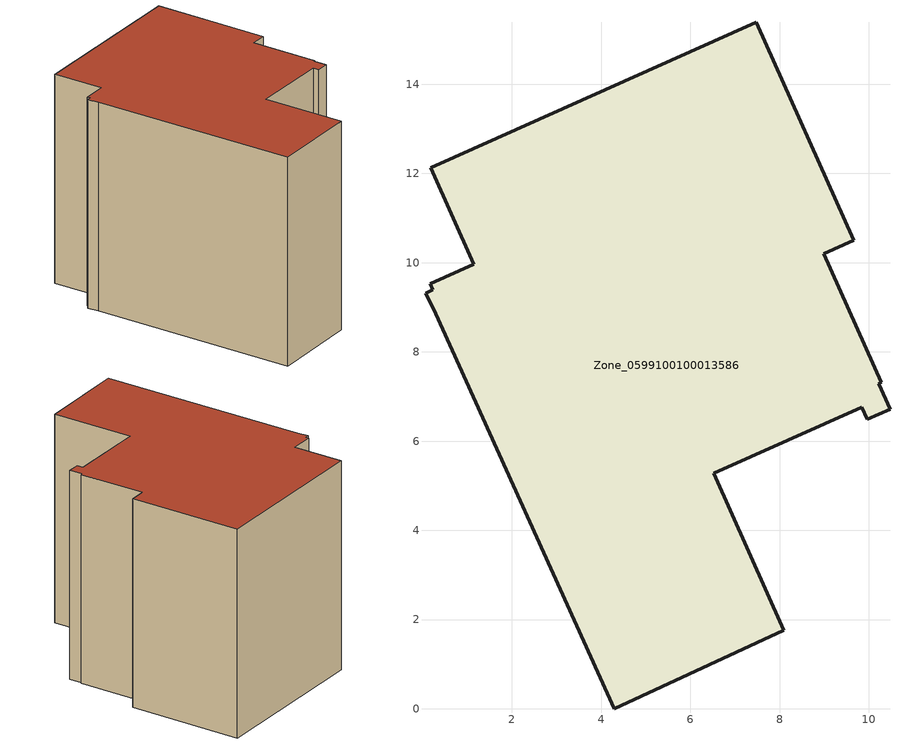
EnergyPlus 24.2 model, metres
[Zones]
Zone_0599100100013586
 floor ground (C_G): 6.52,5.28 8.1,1.76 4.29,0 0.3,8.85 0.07,9.32 0.23,9.39 0.17,9.53 1.14,9.97 0.18,12.13 7.48,15.39 9.67,10.5 8.99,10.19 10.28,7.32 10.22,7.28 10.47,6.72 9.96,6.49 9.84,6.76 z0
 wall outside (C_F): 9.67,10.5 7.48,15.39 0.18,12.13 1.14,9.97 0.17,9.53 0.23,9.39 0.07,9.32 0.3,8.85 4.29,0 8.1,1.76 6.52,5.28 9.84,6.76 9.96,6.49 10.47,6.72 10.22,7.28 10.28,7.32 8.99,10.19 9.67,10.5 z0:9.93
 roof outside (C_R): 10.47,6.72 10.22,7.28 10.28,7.32 8.99,10.19 9.67,10.5 7.48,15.39 0.18,12.13 1.14,9.97 0.17,9.53 0.23,9.39 0.07,9.32 0.3,8.85 4.29,0 8.1,1.76 6.52,5.28 9.84,6.76 9.96,6.49 z9.93
[BUILDING]
Pand.0599100100013586: North Axis=0; Terrain=City; Loads Convergence Tolerance Value=0.04; Temperature Convergence Tolerance Value=0.4; Solar Distribution=FullExterior; Maximum Number of Warmup Days=25; Minimum Number of Warmup Days=1
[Site:Location]
Rotterdam.The.Hague.AP_ZH_NLD Design_Conditions: Latitude=51.96; Longitude=4.45; Time Zone=1; Elevation=-4.5
[SITE:GROUNDTEMPERATURE:BUILDINGSURFACE]
18, 18, 18, 18, 18, 18, 18, 18, 18, 18, 18, 18
[MATERIAL] Thermal Absorptance=0.9; Solar Absorptance=0.7; Visible Absorptance=0.7
Name | Roughness | Thickness | Conductivity | Density | Specific Heat
G.TC.2015-2018 | MediumSmooth | 0.15 | 0.0428571 | 540 | 1210
F.TC.2015-2018 | Rough | 0.3 | 0.0666667 | 1920 | 840
R.TC.2015-2018 | MediumRough | 0.2 | 0.0333333 | 1500 | 1000
[CONSTRUCTION]
C_G: G.TC.2015-2018
C_F: F.TC.2015-2018
C_R: R.TC.2015-2018
[ZONE]
Zone_0599100100013586: Type=1; Multiplier=1; Ceiling Height=Autocalculate; Volume=Autocalculate; Floor Area=autocalculate; Part of Total Floor Area=Yes
[ZONEINFILTRATION:DESIGNFLOWRATE]
Infil_Zone_0599100100013586: Zone or ZoneList or Space or SpaceList=Zone_0599100100013586; Schedule=AlwaysOn; Design Flow Rate Calculation Method=Flow/Area; Flow Rate per Floor Area=0.0015; Constant Term Coefficient=1; Temperature Term Coefficient=0; Velocity Term Coefficient=0; Velocity Squared Term Coefficient=0
[HVACTEMPLATE:ZONE:IDEALLOADSAIRSYSTEM]
Zone_0599100100013586: Maximum Heating Supply Air Temperature=50; Minimum Cooling Supply Air Temperature=13; Maximum Heating Supply Air Humidity Ratio=0.0156; Minimum Cooling Supply Air Humidity Ratio=0.0077; Heating Limit=NoLimit; Cooling Limit=NoLimit; Dehumidification Control Type=ConstantSensibleHeatRatio; Cooling Sensible Heat Ratio=0.7; Dehumidification Setpoint=60; Humidification Control Type=None; Humidification Setpoint=30; Outdoor Air Method=None; Outdoor Air Flow Rate per Person=0.00944; Outdoor Air Flow Rate per Zone Floor Area=0; Outdoor Air Flow Rate per Zone=0; Demand Controlled Ventilation Type=None; Outdoor Air Economizer Type=NoEconomizer; Heat Recovery Type=None; Sensible Heat Recovery Effectiveness=0.7; Latent Heat Recovery Effectiveness=0.65
[ZONECONTROL:THERMOSTAT]
ThermostatControl_Zone_0599100100013586: Zone or ZoneList=Zone_0599100100013586; Control Type Schedule=DualSetpointControlType; Control 1=Thermostat_Zone_0599100100013586; Temperature Difference Between Cutout And Setpoint=0
[THERMOSTATSETPOINT:DUALSETPOINT]
Thermostat_Zone_0599100100013586: Heating Setpoint Temperature Schedule=HeatingSetpoint_Zone_0599100100013586; Cooling Setpoint Temperature Schedule=CoolingSetpoint_Zone_0599100100013586
[SCHEDULE:COMPACT]
HeatingSetpoint_Zone_0599100100013586: Through: 12/31, For: AllDays, Until: 24:00, 21
CoolingSetpoint_Zone_0599100100013586: Through: 12/31, For: AllDays, Until: 24:00, 24
DualSetpointControlType: Through: 12/31, For: AllDays, Until: 24:00, 4
AlwaysOn: Through: 12/31, For: AllDays, Until: 24:00, 1
